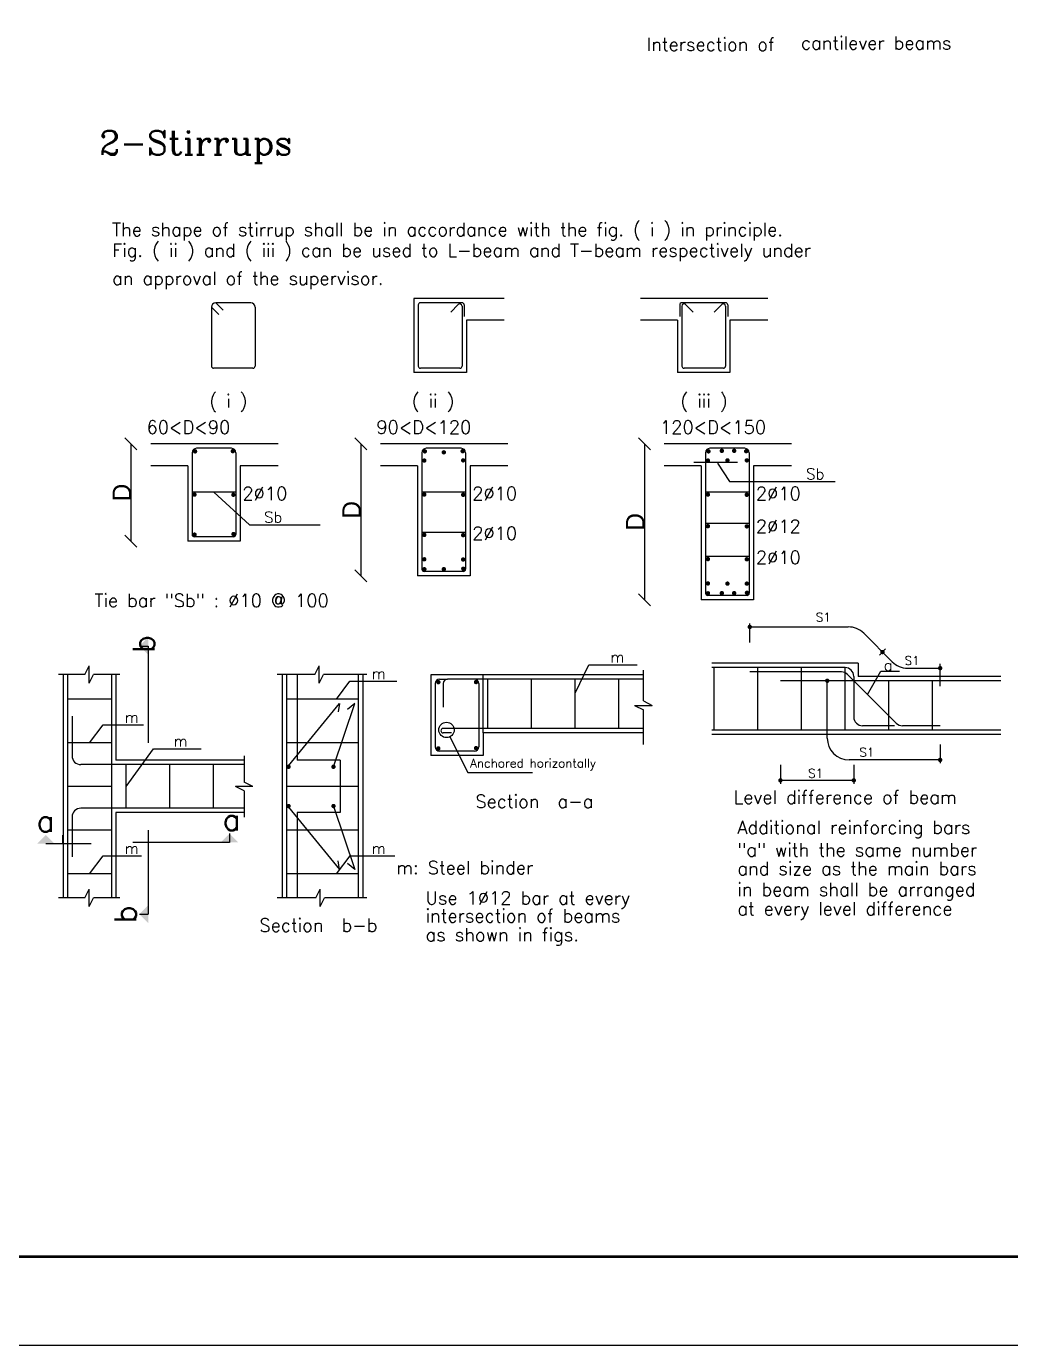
# Model space of a CAD drawing. Extents: x 166525 to 167198, y 178739 to 179747.
# Drawn here: x 166623.98 to 166637.36, y 179593.72 to 179611.66 of the extents above; entities that cross this region are included whole.
import ezdxf

# ---------------------------------------------------------------- set-up
doc = ezdxf.new("R2010")
doc.units = 0
doc.header["$MEASUREMENT"] = 0
doc.linetypes.add('AUSGEZOGEN', pattern=[0])
doc.linetypes.add('HIDDEN', pattern=[9.525, 6.35, -3.175])
doc.layers.get('0').update_dxf_attribs({"linetype": 'CONTINUOUS'})
doc.layers.get('DEFPOINTS').update_dxf_attribs({"linetype": 'CONTINUOUS'})
for name, color, linetype in [('1', 7, 'CONTINUOUS'), ('CL', 7, 'AUSGEZOGEN'), ('COVER', 7, 'CONTINUOUS'), ('DIM', 144, 'CONTINUOUS'), ('HATCH', 40, 'CONTINUOUS'), ('MHATCH', 8, 'CONTINUOUS'), ('Steel', 2, 'CONTINUOUS'), ('TEXT', 7, 'CONTINUOUS')]:
    doc.layers.add(name, color=color, linetype=linetype)
doc.layers.add('LINE', color=8, linetype='CONTINUOUS', lineweight=9)
doc.styles.add('ROMANC', font='romanc', dxfattribs={"height": 30})
doc.styles.add('ROMANS', font='romans.shx')
doc.dimstyles.new('mais 1-100 plan', dxfattribs={"dimtxt": 0.25, "dimasz": 0.1635, "dimexe": 0.18, "dimexo": 0.0625, "dimgap": 0, "dimtad": 1, "dimzin": 0, "dimdsep": 46, "dimtxsty": 'Standard', "dimblk": 'OBLIQUE', "dimcen": 0, "dimse1": 1, "dimse2": 1, "dimclrd": 8, "dimclrt": 4, "dimadec": 0, "dimazin": 0, "dimtfac": 1, "dimtix": 1, "dimtofl": 0, "dimtmove": 0, "dimatfit": 3, "dimldrblk": 'OBLIQUE', "dimfxl": 0.18, "dimtolj": 1, "dimtzin": 0, "dimarcsym": 0})

# ---------------------------------------------------------------- blocks, each defined once
blk = doc.blocks.new('_OBLIQUE')
at = {"color": 0, "linetype": 'ByBlock'}
blk.add_line((-0.5, -0.5), (0.5, 0.5), dxfattribs=at)
blk = doc.blocks.new('*D78')
at = {"color": 8, "linetype": 'Continuous', "lineweight": -2, "transparency": 16777216}
blk.add_line((166628.53, 179605.982), (166628.53, 179604.19), dxfattribs=at)
at = {"layer": 'DEFPOINTS', "color": 0, "linetype": 'Continuous', "transparency": 16777216}
for p in [(166628.691, 179605.982), (166628.53, 179604.19), (166629.195, 179604.19)]:
    blk.add_point(p, dxfattribs=at)
at = {"color": 8, "linetype": 'Continuous', "lineweight": -2, "transparency": 16777216, "xscale": 0.1635000000000001, "yscale": 0.1635000000000001, "zscale": 0.1635000000000001}
for p, rotation in [((166628.53, 179605.982), 90), ((166628.53, 179604.19), 270)]:
    blk.add_blockref('_OBLIQUE', p, dxfattribs=dict(at, rotation=rotation))
at = {"color": 4, "linetype": 'Continuous', "transparency": 16777216, "insert": (166628.405, 179605.086), "char_height": 0.25, "attachment_point": 5, "rotation": 90}
blk.add_mtext('\\A1;{D}', dxfattribs=at)
blk = doc.blocks.new('*D141')
at = {"color": 8, "linetype": 'Continuous', "lineweight": -2, "transparency": 16777216}
blk.add_line((166625.406, 179605.982), (166625.406, 179604.661), dxfattribs=at)
at = {"layer": 'DEFPOINTS', "color": 0, "linetype": 'Continuous', "transparency": 16777216}
for p in [(166625.567, 179605.982), (166625.406, 179604.661), (166626.07, 179604.661)]:
    blk.add_point(p, dxfattribs=at)
at = {"color": 8, "linetype": 'Continuous', "lineweight": -2, "transparency": 16777216, "xscale": 0.1635000000000001, "yscale": 0.1635000000000001, "zscale": 0.1635000000000001}
for p, rotation in [((166625.406, 179605.982), 90), ((166625.406, 179604.661), 270)]:
    blk.add_blockref('_OBLIQUE', p, dxfattribs=dict(at, rotation=rotation))
at = {"color": 4, "linetype": 'Continuous', "transparency": 16777216, "insert": (166625.281, 179605.321), "char_height": 0.25, "attachment_point": 5, "rotation": 90}
blk.add_mtext('\\A1;{D}', dxfattribs=at)
blk = doc.blocks.new('*D116')
at = {"color": 8, "linetype": 'Continuous', "lineweight": -2, "transparency": 16777216}
blk.add_line((166632.386, 179605.982), (166632.386, 179603.862), dxfattribs=at)
at = {"layer": 'DEFPOINTS', "color": 0, "linetype": 'Continuous', "transparency": 16777216}
for p in [(166632.547, 179605.982), (166632.386, 179603.862), (166633.051, 179603.862)]:
    blk.add_point(p, dxfattribs=at)
at = {"color": 8, "linetype": 'Continuous', "lineweight": -2, "transparency": 16777216, "xscale": 0.1635000000000001, "yscale": 0.1635000000000001, "zscale": 0.1635000000000001}
for p, rotation in [((166632.386, 179605.982), 90), ((166632.386, 179603.862), 270)]:
    blk.add_blockref('_OBLIQUE', p, dxfattribs=dict(at, rotation=rotation))
at = {"color": 4, "linetype": 'Continuous', "transparency": 16777216, "insert": (166632.261, 179604.922), "char_height": 0.25, "attachment_point": 5, "rotation": 90}
blk.add_mtext('\\A1;{D}', dxfattribs=at)

msp = doc.modelspace()

# ---------------------------------------------------------------- linework, layer by layer
at = {"ltscale": 10}
for p, q in [((166625.52152, 179603.23418), (166625.64034, 179603.23418)), ((166625.64034, 179603.23418), (166625.64034, 179601.91951)), ((166624.4738, 179600.66453), (166624.4738, 179600.54571)), ((166626.74606, 179600.5651), (166625.43139, 179600.5651)), ((166625.64034, 179600.73133), (166625.64034, 179599.58851)), ((166626.74606, 179600.68392), (166626.74606, 179600.5651)), ((166624.86488, 179600.54571), (166624.24743, 179600.54571)), ((166625.52152, 179599.58851), (166625.64034, 179599.58851))]:
    msp.add_line(p, q, dxfattribs=at)
for points in [[(166625.52152, 179603.23418, 0, 0.23764, 0), (166625.64034, 179603.23418, 0.23764, 0.23764, 0)], [(166624.24743, 179600.66453, 0, 0.23764, 0), (166624.24743, 179600.54571, 0.23764, 0.23764, 0)], [(166626.74606, 179600.68392, 0, 0.23764, 0), (166626.74606, 179600.5651, 0.23764, 0.23764, 0)], [(166625.52152, 179599.58851, 0, 0.23764, 0), (166625.64034, 179599.58851, 0.23764, 0.23764, 0)]]:
    msp.add_lwpolyline(points, format="xyseb", dxfattribs=at)
at = {"layer": '1', "linetype": 'HIDDEN', "ltscale": 60}
for p, q in [((166629.25296, 179607.96192), (166629.25296, 179606.95196)), ((166630.48061, 179607.96192), (166629.25296, 179607.96192)), ((166634.06392, 179607.96192), (166632.33287, 179607.96192)), ((166630.48061, 179607.66488), (166629.96587, 179607.66488)), ((166629.96587, 179607.66488), (166629.96587, 179606.95196)), ((166632.83626, 179607.66488), (166632.33287, 179607.66488)), ((166632.83626, 179607.66488), (166632.83626, 179606.95196)), ((166633.54917, 179607.66488), (166633.54917, 179606.95196)), ((166634.06392, 179607.66488), (166633.54917, 179607.66488)), ((166629.96587, 179606.95196), (166629.25296, 179606.95196)), ((166633.54917, 179606.95196), (166632.83626, 179606.95196))]:
    msp.add_line(p, q, dxfattribs=at)
at = {"layer": '1', "ltscale": 10}
for p, q in [((166627.4055, 179605.98208), (166625.67445, 179605.98208)), ((166630.53007, 179605.98208), (166628.79902, 179605.98208)), ((166634.38589, 179605.98208), (166632.65484, 179605.98208)), ((166626.17785, 179605.68503), (166625.67445, 179605.68503)), ((166626.17785, 179605.68503), (166626.17785, 179604.6609)), ((166627.4055, 179605.68503), (166626.89076, 179605.68503)), ((166629.30242, 179605.68503), (166628.79902, 179605.68503)), ((166629.30242, 179605.68503), (166629.30242, 179604.19031)), ((166630.53007, 179605.68503), (166630.01533, 179605.68503)), ((166633.15824, 179605.68503), (166632.65484, 179605.68503)), ((166633.15824, 179605.68503), (166633.15824, 179603.86238)), ((166634.38589, 179605.68503), (166633.87115, 179605.68503)), ((166635.29268, 179603.00009), (166633.30453, 179603.00009)), ((166624.48584, 179602.84635), (166624.48584, 179599.81054)), ((166625.19876, 179602.84635), (166625.19876, 179601.68187)), ((166627.45932, 179602.84635), (166627.45932, 179599.81054)), ((166628.55603, 179602.84635), (166628.55603, 179599.81054)), ((166629.4831, 179602.8434), (166629.4831, 179601.74669)), ((166632.37262, 179602.8434), (166629.4831, 179602.8434)), ((166637.2311, 179602.82186), (166635.29268, 179602.82186)), ((166630.19601, 179602.05373), (166630.19601, 179601.74669)), ((166632.37262, 179602.05373), (166630.19601, 179602.05373)), ((166637.2311, 179602.03219), (166633.30453, 179602.03219)), ((166626.94613, 179601.68187), (166625.19876, 179601.68187)), ((166630.19601, 179601.74669), (166629.4831, 179601.74669)), ((166626.94613, 179600.96896), (166625.19876, 179600.96896)), ((166625.19876, 179600.96896), (166625.19876, 179599.81054))]:
    msp.add_line(p, q, dxfattribs=at)
at = {"layer": '1', "linetype": 'Continuous', "ltscale": 60}
for p, q in [((166626.89076, 179605.68503), (166626.89076, 179604.6609)), ((166630.01533, 179605.68503), (166630.01533, 179604.19031)), ((166633.87115, 179605.68503), (166633.87115, 179603.86238)), ((166626.89076, 179604.6609), (166626.17785, 179604.6609)), ((166630.01533, 179604.19031), (166629.30242, 179604.19031)), ((166633.87115, 179603.86238), (166633.15824, 179603.86238))]:
    msp.add_line(p, q, dxfattribs=at)
at = {"layer": '1', "linetype": 'HIDDEN', "ltscale": 50}
for p, q in [((166627.66725, 179602.84635), (166627.66725, 179601.68187)), ((166630.19601, 179602.05373), (166630.19601, 179602.8434)), ((166628.24899, 179601.68187), (166627.66725, 179601.68187)), ((166628.24899, 179601.68187), (166628.24899, 179600.96896)), ((166628.24899, 179600.96896), (166627.66725, 179600.96896)), ((166627.66725, 179600.96896), (166627.66725, 179599.81054))]:
    msp.add_line(p, q, dxfattribs=at)
at = {"layer": 'CL', "linetype": 'Continuous'}
for points in [[(166633.38019, 179605.72292), (166633.54403, 179605.47111), (166634.97763, 179605.47111)], [(166626.5343, 179605.32696), (166627.01743, 179604.88223), (166627.72014, 179604.88223)], [(166631.44578, 179602.59499), (166631.62873, 179602.98011), (166632.29005, 179602.98011)], [(166628.19957, 179602.51361), (166628.38351, 179602.75627), (166629.01979, 179602.75627)], [(166635.42071, 179602.57501), (166635.60256, 179602.8909), (166635.85271, 179602.8909)], [(166624.8423, 179601.91951), (166625.02623, 179602.16217), (166625.57766, 179602.16217)], [(166625.34148, 179601.32542), (166625.7134, 179601.83717), (166626.36169, 179601.83717)], [(166624.8423, 179600.13723), (166625.02623, 179600.37989), (166625.54704, 179600.37989)], [(166628.19957, 179600.13723), (166628.38611, 179600.37989), (166628.99388, 179600.37989)]]:
    msp.add_lwpolyline(points, dxfattribs=at)
at = {"layer": 'CL'}
msp.add_lwpolyline([(166626.5343, 179605.32696), (166627.01743, 179604.88223), (166627.97768, 179604.88223)], dxfattribs=at)
at = {"layer": 'COVER', "flags": 128}
msp.add_lwpolyline([(166613.8318, 179636.04424), (166673.75305, 179636.04424), (166673.75305, 179593.72174), (166613.8318, 179593.72174)], close=True, dxfattribs=at)
at = {"layer": 'DIM', "ltscale": 10}
for p, q in [((166633.81921, 179603.28345), (166633.81921, 179603.54053)), ((166633.81921, 179603.49438), (166635.15778, 179603.49438)), ((166635.36782, 179603.40738), (166635.75411, 179603.02109)), ((166635.66502, 179603.1942), (166635.581, 179603.11018)), ((166635.96416, 179602.93408), (166636.40716, 179602.93408)), ((166636.40716, 179602.69019), (166636.40716, 179602.99341)), ((166635.11607, 179602.76245), (166634.81285, 179602.76245)), ((166634.87218, 179601.98309), (166634.87218, 179602.76245)), ((166636.40716, 179601.89698), (166636.40716, 179601.6399)), ((166636.40716, 179601.68604), (166635.16922, 179601.68604)), ((166634.23513, 179601.6187), (166634.23513, 179601.36162)), ((166635.23327, 179601.6187), (166635.23327, 179601.36162)), ((166635.23327, 179601.40777), (166634.23513, 179601.40777))]:
    msp.add_line(p, q, dxfattribs=at)
at = {"layer": 'DIM', "ltscale": 10, "const_width": 0.0297}
for points in [[(166633.80436, 179603.49438, 1), (166633.83406, 179603.49438, 1)], [(166635.60816, 179603.15219, 1), (166635.63786, 179603.15219, 1)], [(166636.3923, 179602.93408, 1), (166636.42201, 179602.93408, 1)], [(166634.87218, 179602.7476, 1), (166634.87218, 179602.77731, 1)], [(166636.42201, 179601.68604, 1), (166636.3923, 179601.68604, 1)], [(166634.22028, 179601.40777, -1), (166634.24998, 179601.40777, -1)], [(166635.24812, 179601.40777, 1), (166635.21842, 179601.40777, 1)]]:
    msp.add_lwpolyline(points, format="xyb", close=True, dxfattribs=at)
at = {"layer": 'DIM', "ltscale": 10}
for centre, start, end in [((166635.15778, 179603.19734), 45, 90), ((166635.96416, 179603.23113), 225, 270), ((166635.16922, 179601.98309), 180, 270)]:
    msp.add_arc(centre, 0.29705, start, end, dxfattribs=at)
at = {"layer": 'HATCH', "ltscale": 10}
for p, q in [((166624.77824, 179602.84635), (166624.83765, 179602.96517)), ((166624.83765, 179602.72753), (166624.83765, 179602.96517)), ((166627.90524, 179602.84635), (166627.96464, 179602.96517)), ((166627.96464, 179602.72753), (166627.96464, 179602.96517)), ((166632.37262, 179602.48695), (166632.37262, 179602.90745)), ((166624.77824, 179602.84635), (166624.42179, 179602.84635)), ((166624.83765, 179602.72753), (166624.89706, 179602.84635)), ((166625.25352, 179602.84635), (166624.89706, 179602.84635)), ((166627.90524, 179602.84635), (166627.39526, 179602.84635)), ((166627.96464, 179602.72753), (166628.02405, 179602.84635)), ((166628.61079, 179602.84635), (166628.02405, 179602.84635)), ((166632.2538, 179602.42755), (166632.49144, 179602.42755)), ((166632.2538, 179602.42755), (166632.37262, 179602.36814)), ((166632.37262, 179602.48695), (166632.49144, 179602.42755)), ((166632.37262, 179601.89325), (166632.37262, 179602.36814)), ((166629.74233, 179601.99997), (166629.98709, 179601.51323)), ((166626.94613, 179601.74128), (166626.94613, 179601.38483)), ((166629.98709, 179601.51323), (166630.86362, 179601.51323)), ((166627.06495, 179601.32542), (166626.82731, 179601.32542)), ((166626.94613, 179601.26601), (166626.82731, 179601.32542)), ((166627.06495, 179601.32542), (166626.94613, 179601.38483)), ((166626.94613, 179601.26601), (166626.94613, 179600.90955)), ((166624.77824, 179599.81054), (166624.83765, 179599.92936)), ((166624.83765, 179599.69172), (166624.83765, 179599.92936)), ((166627.91803, 179599.81054), (166627.97744, 179599.92936)), ((166627.97744, 179599.69172), (166627.97744, 179599.92936)), ((166624.77824, 179599.81054), (166624.42179, 179599.81054)), ((166624.83765, 179599.69172), (166624.89706, 179599.81054)), ((166625.25352, 179599.81054), (166624.89706, 179599.81054)), ((166627.91803, 179599.81054), (166627.39526, 179599.81054)), ((166627.97744, 179599.69172), (166628.03685, 179599.81054)), ((166628.61079, 179599.81054), (166628.03685, 179599.81054))]:
    msp.add_line(p, q, dxfattribs=at)
msp.add_circle((166629.69536, 179602.09336), 0.10454, dxfattribs=at)
at = {"layer": 'LINE', "lineweight": 0, "const_width": 0.00109}
msp.add_lwpolyline([(166616.28437, 179598.21821), (166626.1677, 179598.21821), (166626.1677, 179596.23547), (166616.28437, 179596.23547)], close=True, dxfattribs=at)
at = {"layer": 'MHATCH', "const_width": 0.03562, "flags": 128}
msp.add_lwpolyline([(166615.3993, 179634.83299), (166672.18555, 179634.83299), (166672.18555, 179594.93299), (166615.3993, 179594.93299)], close=True, dxfattribs=at)
at = {"layer": 'Steel', "color": 3, "ltscale": 10}
for p, q in [((166626.49924, 179607.8431), (166626.49924, 179607.04108)), ((166626.49924, 179607.8431), (166626.60197, 179607.74037)), ((166627.03392, 179607.90251), (166626.55865, 179607.90251)), ((166626.55865, 179607.90251), (166626.66138, 179607.79978)), ((166629.31237, 179607.87281), (166629.31237, 179607.04108)), ((166629.90646, 179607.90251), (166629.34207, 179607.90251)), ((166629.85575, 179607.87736), (166629.75302, 179607.77463)), ((166632.86597, 179607.87281), (166632.86597, 179607.71521)), ((166633.48976, 179607.90251), (166632.89567, 179607.90251)), ((166632.89567, 179607.85636), (166632.89567, 179607.04108)), ((166632.94638, 179607.87736), (166633.04908, 179607.77466)), ((166633.43906, 179607.87736), (166633.33636, 179607.77466)), ((166626.23726, 179605.86326), (166626.23726, 179604.75001)), ((166626.77194, 179605.92267), (166626.29667, 179605.92267)), ((166629.36183, 179605.86326), (166629.36183, 179604.27943)), ((166629.89651, 179605.92267), (166629.42124, 179605.92267)), ((166633.21765, 179605.86326), (166633.21765, 179603.95149)), ((166633.75233, 179605.92267), (166633.27706, 179605.92267)), ((166633.33379, 179602.0916), (166633.33379, 179602.94067)), ((166633.92789, 179602.0916), (166633.92789, 179602.94067)), ((166634.52198, 179602.0916), (166634.52198, 179602.94067)), ((166635.11607, 179602.0916), (166635.11607, 179602.94067)), ((166629.54251, 179602.72458), (166629.54251, 179601.86551)), ((166629.60192, 179602.78399), (166629.70876, 179602.78399)), ((166630.1366, 179602.72458), (166630.1366, 179601.86551)), ((166630.25759, 179602.11313), (166630.25759, 179602.78399)), ((166630.85169, 179602.11313), (166630.85169, 179602.78399)), ((166631.44578, 179602.11313), (166631.44578, 179602.78399)), ((166632.03987, 179602.11313), (166632.03987, 179602.78399)), ((166635.71017, 179602.0916), (166635.71017, 179602.76245)), ((166636.30426, 179602.0916), (166636.30426, 179602.76245)), ((166625.13935, 179602.51361), (166624.54525, 179602.51361)), ((166628.49662, 179602.51361), (166627.51873, 179602.51361)), ((166625.13935, 179601.91951), (166624.54525, 179601.91951)), ((166628.49662, 179601.91951), (166627.51873, 179601.91951)), ((166630.07719, 179601.8061), (166629.60192, 179601.8061)), ((166625.34148, 179601.02837), (166625.34148, 179601.62247)), ((166625.93558, 179601.02837), (166625.93558, 179601.62247)), ((166626.52967, 179601.02837), (166626.52967, 179601.62247)), ((166625.13935, 179601.32542), (166624.54525, 179601.32542)), ((166628.49662, 179601.32542), (166627.51873, 179601.32542)), ((166625.13935, 179600.73133), (166624.54525, 179600.73133)), ((166628.49662, 179600.73133), (166627.51873, 179600.73133)), ((166625.13935, 179600.13723), (166624.54525, 179600.13723)), ((166628.49662, 179600.13723), (166627.51873, 179600.13723))]:
    msp.add_line(p, q, dxfattribs=at)
at = {"layer": 'Steel', "color": 3, "linetype": 'Continuous', "ltscale": 60}
for p, q in [((166627.09333, 179607.8431), (166627.09333, 179607.04108)), ((166629.90646, 179607.85636), (166629.90646, 179607.04108)), ((166629.93617, 179607.87281), (166629.93617, 179607.71521)), ((166633.48976, 179607.85636), (166633.48976, 179607.04108)), ((166633.51947, 179607.87281), (166633.51947, 179607.71521)), ((166627.06363, 179607.01137), (166626.52894, 179607.01137)), ((166629.87676, 179607.01137), (166629.34207, 179607.01137)), ((166633.46006, 179607.01137), (166632.92538, 179607.01137)), ((166626.83135, 179605.86326), (166626.83135, 179604.75001)), ((166629.95592, 179605.86326), (166629.95592, 179604.27943)), ((166633.81174, 179605.86326), (166633.81174, 179603.95149)), ((166626.80165, 179604.72031), (166626.26696, 179604.72031)), ((166629.92622, 179604.24972), (166629.39153, 179604.24972)), ((166633.78204, 179603.92179), (166633.24735, 179603.92179))]:
    msp.add_line(p, q, dxfattribs=at)
at = {"layer": 'Steel', "color": 3, "linetype": 'HIDDEN', "ltscale": 60}
for p, q in [((166633.6516, 179605.7284), (166633.05751, 179605.7284)), ((166626.83135, 179605.32696), (166626.23726, 179605.32696)), ((166629.95592, 179605.32696), (166629.36183, 179605.32696)), ((166633.81174, 179605.32696), (166633.21765, 179605.32696)), ((166633.81174, 179604.90014), (166633.21765, 179604.90014)), ((166629.95592, 179604.78028), (166629.36183, 179604.78028)), ((166633.81174, 179604.45234), (166633.21765, 179604.45234))]:
    msp.add_line(p, q, dxfattribs=at)
at = {"layer": 'Steel', "ltscale": 10}
for p, q in [((166635.11445, 179602.94068), (166633.30453, 179602.94068)), ((166635.29268, 179603.00009), (166635.29268, 179602.82186)), ((166624.54525, 179602.84635), (166624.54525, 179599.81054)), ((166625.13935, 179602.84635), (166625.13935, 179599.81054)), ((166627.51873, 179602.84635), (166627.51873, 179599.81054)), ((166628.49662, 179602.84635), (166628.49662, 179599.81054)), ((166629.64935, 179602.72458), (166629.64935, 179602.40447)), ((166632.37262, 179602.78399), (166629.70876, 179602.78399)), ((166635.06523, 179602.88127), (166633.81921, 179602.88127)), ((166637.2311, 179602.76245), (166634.23513, 179602.76245)), ((166635.14925, 179602.84647), (166635.80991, 179602.18581)), ((166635.23327, 179602.82186), (166635.23327, 179602.26983)), ((166627.5483, 179601.60726), (166628.24086, 179602.45387)), ((166628.15923, 179601.5927), (166628.44729, 179602.45387)), ((166628.24086, 179602.45387), (166628.22434, 179602.33844)), ((166628.44729, 179602.45387), (166628.3482, 179602.37142)), ((166624.60466, 179602.28228), (166624.60466, 179601.74128)), ((166632.37262, 179602.11313), (166629.64935, 179602.11313)), ((166629.76193, 179602.05373), (166629.64935, 179602.05373)), ((166637.2311, 179602.0916), (166633.30453, 179602.0916)), ((166635.78658, 179602.15101), (166635.35209, 179602.15101)), ((166636.40716, 179602.15101), (166635.89393, 179602.15101)), ((166626.94613, 179601.62247), (166624.72348, 179601.62247)), ((166626.94613, 179601.02837), (166624.72348, 179601.02837)), ((166627.5483, 179601.04357), (166628.24086, 179600.19697)), ((166628.15923, 179601.05814), (166628.44729, 179600.19697)), ((166624.60466, 179600.90955), (166624.60466, 179600.36856)), ((166628.24086, 179600.19697), (166628.22434, 179600.31239)), ((166628.44729, 179600.19697), (166628.3482, 179600.27941))]:
    msp.add_line(p, q, dxfattribs=at)
at = {"layer": 'Steel', "ltscale": 10, "const_width": 0.0297}
for points in [[(166626.2622, 179605.88131, 1), (166626.2919, 179605.88131, 1)], [(166626.77539, 179605.88386, 1), (166626.80509, 179605.88386, 1)], [(166629.37911, 179605.7564, 1), (166629.40882, 179605.7564, 1)], [(166629.38677, 179605.88131, 1), (166629.41647, 179605.88131, 1)], [(166629.64464, 179605.86826, 1), (166629.67435, 179605.86826, 1)], [(166629.89996, 179605.88386, 1), (166629.92966, 179605.88386, 1)], [(166629.90762, 179605.75895, 1), (166629.93732, 179605.75895, 1)], [(166633.23493, 179605.7564, 1), (166633.26463, 179605.7564, 1)], [(166633.24259, 179605.88131, 1), (166633.27229, 179605.88131, 1)], [(166633.42387, 179605.88896, 1), (166633.45357, 179605.88896, 1)], [(166633.50046, 179605.75895, 1), (166633.53017, 179605.75895, 1)], [(166633.59238, 179605.88896, 1), (166633.62208, 179605.88896, 1)], [(166633.75578, 179605.88386, 1), (166633.78548, 179605.88386, 1)], [(166633.76344, 179605.75895, 1), (166633.79314, 179605.75895, 1)], [(166626.25454, 179605.29369, -1), (166626.28424, 179605.29369, -1)], [(166626.78305, 179605.29114, -1), (166626.81275, 179605.29114, -1)], [(166629.37911, 179605.29369, -1), (166629.40882, 179605.29369, -1)], [(166629.90762, 179605.29114, -1), (166629.93732, 179605.29114, -1)], [(166633.23493, 179605.29369, -1), (166633.26463, 179605.29369, -1)], [(166633.76344, 179605.29114, -1), (166633.79314, 179605.29114, -1)], [(166633.23493, 179604.86412, -1), (166633.26463, 179604.86412, -1)], [(166633.76344, 179604.86157, -1), (166633.79314, 179604.86157, -1)], [(166626.2554, 179604.74961, -1), (166626.28511, 179604.74961, -1)], [(166626.78491, 179604.75657, -1), (166626.81461, 179604.75657, -1)], [(166629.37911, 179604.74458, -1), (166629.40882, 179604.74458, -1)], [(166629.90762, 179604.74203, -1), (166629.93732, 179604.74203, -1)], [(166629.37911, 179604.41344, -1), (166629.40882, 179604.41344, -1)], [(166629.90762, 179604.41089, -1), (166629.93732, 179604.41089, -1)], [(166633.23493, 179604.41664, -1), (166633.26463, 179604.41664, -1)], [(166633.76344, 179604.41409, -1), (166633.79314, 179604.41409, -1)], [(166629.37997, 179604.27903, -1), (166629.40968, 179604.27903, -1)], [(166629.64464, 179604.27898, -1), (166629.67435, 179604.27898, -1)], [(166629.90948, 179604.28598, -1), (166629.93918, 179604.28598, -1)], [(166633.23493, 179604.08551, -1), (166633.26463, 179604.08551, -1)], [(166633.23579, 179603.95109, -1), (166633.2655, 179603.95109, -1)], [(166633.42387, 179603.95295, -1), (166633.45357, 179603.95295, -1)], [(166633.50046, 179604.08296, -1), (166633.53017, 179604.08296, -1)], [(166633.59238, 179603.95295, -1), (166633.62208, 179603.95295, -1)], [(166633.76344, 179604.08296, -1), (166633.79314, 179604.08296, -1)], [(166633.7653, 179603.95804, -1), (166633.795, 179603.95804, -1)], [(166629.57016, 179602.7428, 1), (166629.59987, 179602.7428, 1)], [(166630.08226, 179602.74462, 1), (166630.11197, 179602.74462, 1)], [(166629.56963, 179601.84243, 1), (166629.59934, 179601.84243, 1)], [(166630.08258, 179601.84631, 1), (166630.11229, 179601.84631, 1)], [(166627.53345, 179601.59241, 1), (166627.56315, 179601.59241, 1)], [(166628.14438, 179601.5927, 1), (166628.17409, 179601.5927, 1)], [(166627.53365, 179601.05802, 1), (166627.56335, 179601.05802, 1)], [(166628.14468, 179601.05812, 1), (166628.17438, 179601.05812, 1)]]:
    msp.add_lwpolyline(points, format="xyb", close=True, dxfattribs=at)
at = {"layer": 'Steel', "color": 3, "ltscale": 10}
for centre, radius, start, end in [((166626.55865, 179607.8431), 0.05941, 90, 180), ((166629.34207, 179607.87281), 0.0297, 90, 180), ((166629.87676, 179607.85636), 0.0297, 0, 135), ((166632.89567, 179607.87281), 0.0297, 90, 180), ((166632.92538, 179607.85636), 0.0297, 45, 180), ((166633.46006, 179607.85636), 0.0297, 0, 135), ((166626.29667, 179605.86326), 0.05941, 90, 180), ((166629.42124, 179605.86326), 0.05941, 90, 180), ((166633.27706, 179605.86326), 0.05941, 90, 180), ((166629.60192, 179602.72458), 0.05941, 90, 180), ((166630.07719, 179602.72458), 0.05941, 0, 90), ((166629.60192, 179601.86551), 0.05941, 180, 270), ((166630.07719, 179601.86551), 0.05941, 270, 0)]:
    msp.add_arc(centre, radius, start, end, dxfattribs=at)
at = {"layer": 'Steel', "color": 3, "ltscale": 60}
for centre, radius, start, end in [((166627.03392, 179607.8431), 0.05941, 0, 90), ((166629.90646, 179607.87281), 0.0297, 0, 90), ((166633.48976, 179607.87281), 0.0297, 0, 90), ((166626.52894, 179607.04108), 0.0297, 180, 270), ((166629.34207, 179607.04108), 0.0297, 180, 270), ((166632.92538, 179607.04108), 0.0297, 180, 270), ((166626.77194, 179605.86326), 0.05941, 0, 90), ((166629.89651, 179605.86326), 0.05941, 0, 90), ((166633.75233, 179605.86326), 0.05941, 0, 90), ((166626.26696, 179604.75001), 0.0297, 180, 270), ((166629.39153, 179604.27943), 0.0297, 180, 270), ((166633.24735, 179603.95149), 0.0297, 180, 270)]:
    msp.add_arc(centre, radius, start, end, dxfattribs=at)
at = {"layer": 'Steel', "color": 3, "linetype": 'Continuous', "ltscale": 60}
for centre in [(166627.06363, 179607.04108), (166629.87676, 179607.04108), (166633.46006, 179607.04108), (166626.80165, 179604.75001), (166629.92622, 179604.27943), (166633.78204, 179603.95149)]:
    msp.add_arc(centre, 0.0297, 270, 0, dxfattribs=at)
at = {"layer": 'Steel', "ltscale": 10}
for centre, radius, start, end in [((166635.11445, 179602.82186), 0.11882, 0, 90), ((166629.70876, 179602.72458), 0.05941, 90, 180), ((166635.06523, 179602.76245), 0.11882, 45, 90), ((166635.35209, 179602.26983), 0.11882, 180, 270), ((166635.89393, 179602.26983), 0.11882, 225, 270), ((166629.64935, 179602.08343), 0.0297, 90, 270), ((166624.72348, 179601.74128), 0.11882, 180, 270), ((166624.72348, 179600.90955), 0.11882, 90, 180)]:
    msp.add_arc(centre, radius, start, end, dxfattribs=at)

# ---------------------------------------------------------------- texts
at = {"ltscale": 10, "style": 'ROMANS'}
for s, height, p in [('S1', 0.118819, (166634.71649, 179603.56638)), ('S1', 0.118819, (166635.92388, 179602.97671)), ('S1', 0.118819, (166635.30873, 179601.73056)), ('S1', 0.118819, (166634.61198, 179601.44359)), ('Section  a-a', 0.178228, (166630.08851, 179601.03304)), ('Level difference of beam', 0.178228, (166633.60097, 179601.08979)), ('a', 0.29705, (166626.65482, 179600.72712)), ('a', 0.29705, (166624.12363, 179600.70773)), ('Section  b-b', 0.178228, (166627.15245, 179599.34934))]:
    msp.add_text(s, height=height, dxfattribs=at).set_placement(p)
for p in [(166625.72813, 179603.14294), (166625.47832, 179599.46472)]:
    msp.add_text('b', height=0.29705, rotation=90, dxfattribs=at).set_placement(p)
at = {"layer": '1', "color": 2, "ltscale": 10, "attachment_point": 7, "style": 'ROMANS'}
for s, insert, char_height in [('Sb', (166634.58534, 179605.50082), 0.148523), ('Sb', (166627.21609, 179604.91193), 0.148523), ('m', (166631.92366, 179603.00981), 0.14852), ('{a}', (166635.64001, 179602.89907), 0.148523), ('m', (166628.67843, 179602.78597), 0.14852), ('m', (166625.32116, 179602.19188), 0.14852), ('m', (166625.98422, 179601.86688), 0.14852), ('m', (166625.32116, 179600.4096), 0.14852), ('m', (166628.67843, 179600.4096), 0.14852)]:
    msp.add_mtext(s, dxfattribs=dict(at, insert=insert, char_height=char_height))
at = {"layer": 'CL', "color": 7, "style": 'ROMANC'}
msp.add_text('2-Stirrups', height=0.329088, dxfattribs=at).set_placement((166624.97443, 179609.91184))
at = {"layer": 'Steel', "color": 2, "ltscale": 10, "style": 'ROMANS'}
msp.add_text('Anchored horizontally', height=0.1188187, dxfattribs=at).set_placement((166630.0168, 179601.58254))
at = {"layer": 'TEXT', "ltscale": 10, "style": 'ROMANS'}
for s, p in [('Intersection of', (166632.41698, 179611.32609)), ('cantilever beams', (166634.51446, 179611.3464)), ('The shape of stirrup shall be in accordance with the fig. ( i ) in principle.', (166625.1494, 179608.80836)), ('Fig. ( ii ) and ( iii ) can be used to L-beam and T-beam respectively under', (166625.1494, 179608.5265)), ('an approval of the supervisor.', (166625.1494, 179608.14522)), ('( i )', (166626.47005, 179606.47685)), ('( ii )', (166629.22203, 179606.47685)), ('( iii )', (166632.87511, 179606.47685)), ('60<D<90', (166625.61766, 179606.12084)), ('90<D<120', (166628.74223, 179606.12084)), ('120<D<150', (166632.59805, 179606.12084)), ('2%%C10', (166626.92115, 179605.21949)), ('2%%C10', (166630.04572, 179605.21949)), ('2%%C10', (166633.90154, 179605.21949)), ('2%%C12', (166633.90154, 179604.77319)), ('2%%C10', (166630.04572, 179604.67831)), ('2%%C10', (166633.90154, 179604.35038)), ('Tie bar "Sb" : %%C10 @ 100', (166624.91003, 179603.76538)), ('Additional reinforcing bars', (166633.64954, 179600.67974)), ('"a" with the same number', (166633.64954, 179600.37359)), ('m: Steel binder', (166629.01216, 179600.1319)), ('and size as the main bars', (166633.64954, 179600.11976)), ('   Use 1%%C12 bar at every', (166629.01216, 179599.72002)), ('in beam shall be arranged', (166633.64954, 179599.83476)), ('at every level difference', (166633.64954, 179599.57283)), ('   intersection of beams', (166629.01216, 179599.47708)), ('   as shown in figs.', (166629.01216, 179599.21999))]:
    msp.add_text(s, height=0.178228, dxfattribs=at).set_placement(p)

# ---------------------------------------------------------------- dimensions: what is measured, and where the dimension line sits
at = {"color": 2, "linetype": 'Continuous'}
for base, p1, p2, picture, middle in [((166625.4059, 179604.6609), (166625.56689, 179605.98208), (166626.07029, 179604.6609), '*D141', (166625.2809, 179605.32149)), ((166628.53047, 179604.19031), (166628.69146, 179605.98208), (166629.19486, 179604.19031), '*D78', (166628.40547, 179605.0862)), ((166632.38629, 179603.86238), (166632.54728, 179605.98208), (166633.05068, 179603.86238), '*D116', (166632.26129, 179604.92223))]:
    dim = msp.add_linear_dim(base=base, p1=p1, p2=p2, angle=90, text='{D}', dimstyle='mais 1-100 plan', override={"dimfxlon": 1, "dimarcsym": 1}, dxfattribs=at)
    dim.commit()
    dim.dimension.update_dxf_attribs({"geometry": picture, "text_midpoint": middle})

doc.saveas('drawing.dxf')
